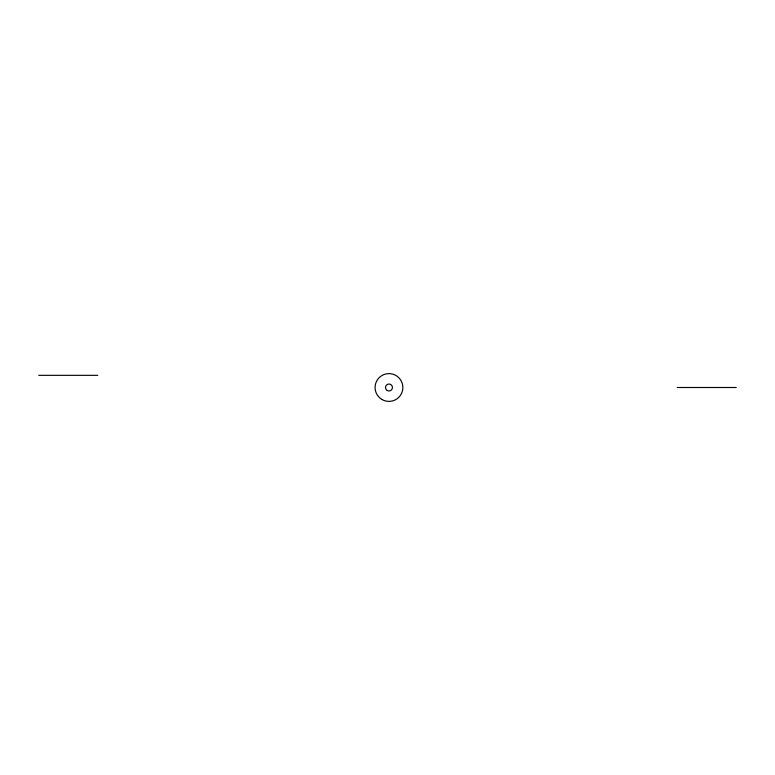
<?xml version="1.0" encoding="UTF-8"?>
<svg xmlns="http://www.w3.org/2000/svg" width="775" height="775" viewBox="0 0 775 775"><rect width="100%" height="100%" fill="white"/><g stroke="black" fill="none" stroke-linecap="round" stroke-linejoin="round"><path stroke-width="1.16" d="M38.75 375.332L97.786 375.332M677.214 387.5L736.25 387.5M382.027 399.532A13.892 13.892 0 0 0 402.864 387.5A13.892 13.892 0 0 0 382.027 375.468A13.892 13.892 0 0 0 382.027 399.532M387.238 390.503A3.468 3.468 0 0 0 392.45 387.5A3.468 3.468 0 0 0 387.238 384.497A3.468 3.468 0 0 0 387.238 390.503"/></g></svg>
